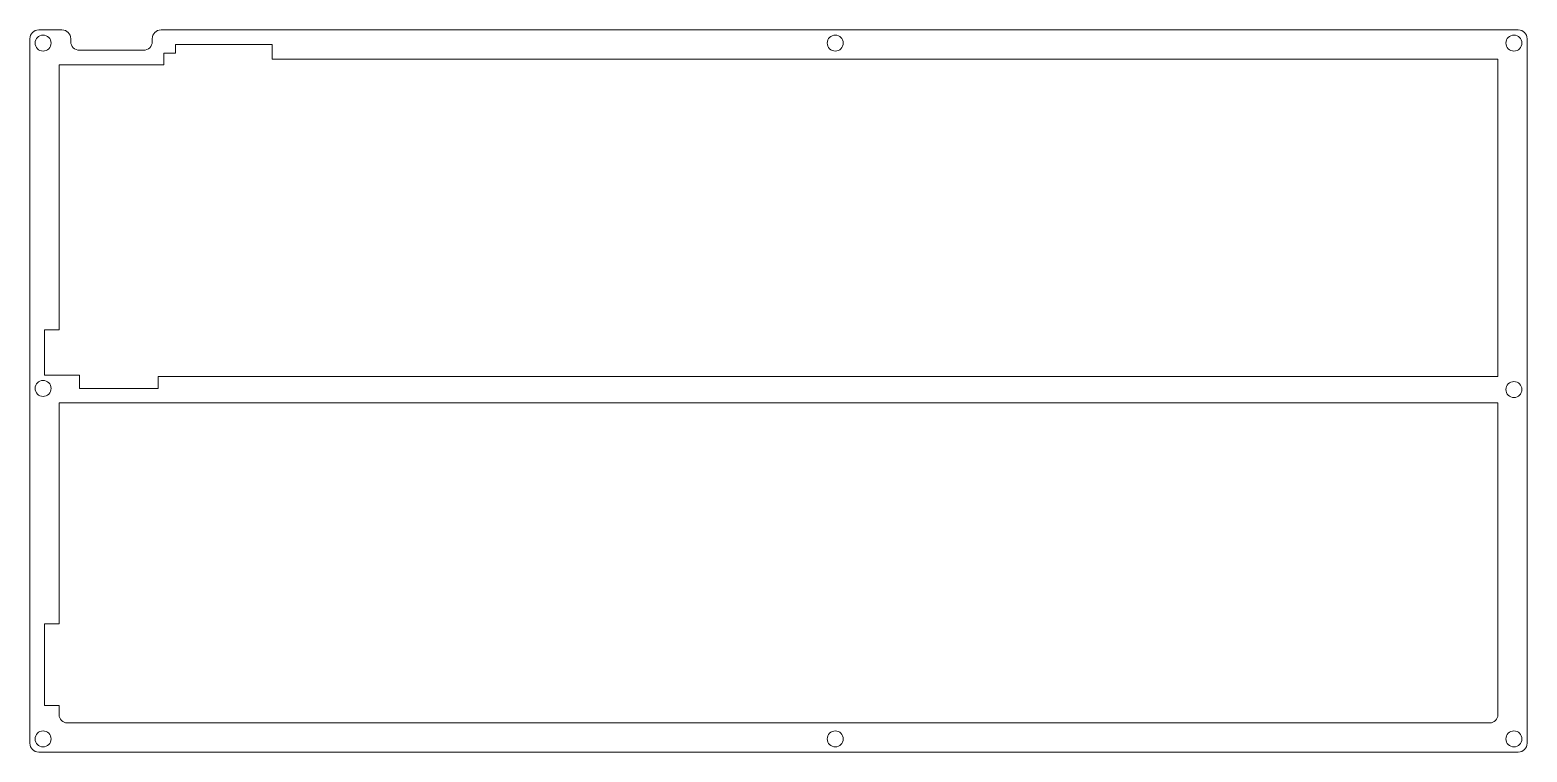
# Model space of a CAD drawing. Header units: millimetres. Extents: x 20 to 277, y -167 to -43.
import ezdxf

# ---------------------------------------------------------------- set-up
doc = ezdxf.new("R2010")
doc.units = ezdxf.units.MM
doc.header["$MEASUREMENT"] = 0
doc.layers.add('Layer 1', color=7, linetype='Continuous')

# ---------------------------------------------------------------- blocks, each defined once
blk = doc.blocks.new('block 2')
at = {"layer": 'Layer 1', "color": 167, "lineweight": 9, "true_color": 0x2a4a9a}
for points in [[(23.63, -45.25), (23.63, -46.01), (23.01, -46.63), (22.25, -46.63), (21.49, -46.63), (20.88, -46.01), (20.88, -45.25), (20.88, -44.49), (21.49, -43.88), (22.25, -43.88), (23.01, -43.88), (23.63, -44.49), (23.63, -45.25)], [(159.62, -45.25), (159.62, -46.01), (159.01, -46.63), (158.25, -46.63), (157.49, -46.63), (156.87, -46.01), (156.87, -45.25), (156.87, -44.49), (157.49, -43.88), (158.25, -43.88), (159.01, -43.88), (159.62, -44.49), (159.62, -45.25)], [(276.12, -45.25), (276.12, -46.01), (275.51, -46.63), (274.75, -46.63), (273.99, -46.63), (273.37, -46.01), (273.37, -45.25), (273.37, -44.49), (273.99, -43.88), (274.75, -43.88), (275.51, -43.88), (276.12, -44.49), (276.12, -45.25)], [(23.63, -104.55), (23.63, -105.31), (23.01, -105.93), (22.25, -105.93), (21.49, -105.93), (20.88, -105.31), (20.88, -104.55), (20.88, -103.79), (21.49, -103.18), (22.25, -103.18), (23.01, -103.18), (23.63, -103.79), (23.63, -104.55)], [(276.12, -104.75), (276.12, -105.51), (275.51, -106.12), (274.75, -106.12), (273.99, -106.12), (273.37, -105.51), (273.37, -104.75), (273.37, -103.99), (273.99, -103.37), (274.75, -103.37), (275.51, -103.37), (276.12, -103.99), (276.12, -104.75)], [(23.63, -164.75), (23.63, -165.51), (23.01, -166.12), (22.25, -166.12), (21.49, -166.12), (20.88, -165.51), (20.88, -164.75), (20.88, -163.99), (21.49, -163.37), (22.25, -163.37), (23.01, -163.37), (23.63, -163.99), (23.63, -164.75)], [(159.62, -164.75), (159.62, -165.51), (159.01, -166.12), (158.25, -166.12), (157.49, -166.12), (156.87, -165.51), (156.87, -164.75), (156.87, -163.99), (157.49, -163.37), (158.25, -163.37), (159.01, -163.37), (159.62, -163.99), (159.62, -164.75)], [(276.12, -164.75), (276.12, -165.51), (275.51, -166.12), (274.75, -166.12), (273.99, -166.12), (273.37, -165.51), (273.37, -164.75), (273.37, -163.99), (273.99, -163.37), (274.75, -163.37), (275.51, -163.37), (276.12, -163.99), (276.12, -164.75)]]:
    blk.add_open_spline(points, degree=3, knots=[0, 0, 0, 0, 1, 1, 1, 2, 2, 2, 3, 3, 3, 4, 4, 4, 4], dxfattribs=at)

msp = doc.modelspace()

# ---------------------------------------------------------------- linework, layer by layer
at = {"layer": 'Layer 1', "color": 167, "lineweight": 9, "true_color": 0x2a4a9a}
msp.add_lwpolyline([(22.5, -102.3), (28.5, -102.3), (28.5, -104.55), (42.01, -104.55), (42.01, -102.5), (272, -102.5), (272, -48), (61.6, -48), (61.6, -45.5), (45, -45.5), (45, -47), (43, -47), (43, -49), (25, -49), (25, -94.5), (22.5, -94.5), (22.5, -102.3)], dxfattribs=at)
for points, knots in [([(20, -44.5), (20, -43.67), (20.67, -43), (21.5, -43), (21.5, -43), (25.5, -43), (25.5, -43), (26.33, -43), (27, -43.67), (27, -44.5), (27, -44.5), (27, -45), (27, -45), (27, -45.83), (27.67, -46.5), (28.5, -46.5), (28.5, -46.5), (39.5, -46.5), (39.5, -46.5), (40.33, -46.5), (41, -45.83), (41, -45), (41, -45), (41, -44.5), (41, -44.5), (41, -43.67), (41.67, -43), (42.5, -43), (42.5, -43), (275.5, -43), (275.5, -43), (276.33, -43), (277, -43.67), (277, -44.5), (277, -44.5), (277, -165.5), (277, -165.5), (277, -166.33), (276.33, -167), (275.5, -167), (275.5, -167), (21.5, -167), (21.5, -167), (20.67, -167), (20, -166.33), (20, -165.5), (20, -165.5), (20, -44.5), (20, -44.5)], [0, 0, 0, 0, 1, 1, 1, 2, 2, 2, 3, 3, 3, 4, 4, 4, 5, 5, 5, 6, 6, 6, 7, 7, 7, 8, 8, 8, 9, 9, 9, 10, 10, 10, 11, 11, 11, 12, 12, 12, 13, 13, 13, 14, 14, 14, 15, 15, 15, 16, 16, 16, 16]), ([(25, -145), (25, -145), (22.5, -145), (22.5, -145), (22.5, -145), (22.5, -159), (22.5, -159), (22.5, -159), (25, -159), (25, -159), (25, -159), (25, -160.59), (25, -160.59), (25, -161.37), (25.63, -162), (26.41, -162), (26.41, -162), (270.59, -162), (270.59, -162), (271.37, -162), (272, -161.37), (272, -160.59), (272, -160.59), (272, -107.05), (272, -107.05), (272, -107.05), (25, -107.05), (25, -107.05), (25, -107.05), (25, -145), (25, -145)], [0, 0, 0, 0, 1, 1, 1, 2, 2, 2, 3, 3, 3, 4, 4, 4, 5, 5, 5, 6, 6, 6, 7, 7, 7, 8, 8, 8, 9, 9, 9, 10, 10, 10, 10])]:
    msp.add_open_spline(points, degree=3, knots=knots, dxfattribs=at)

# ---------------------------------------------------------------- block references
at = {"layer": 'Layer 1'}
msp.add_blockref('block 2', (0, 0), dxfattribs=at)

doc.saveas('drawing.dxf')
